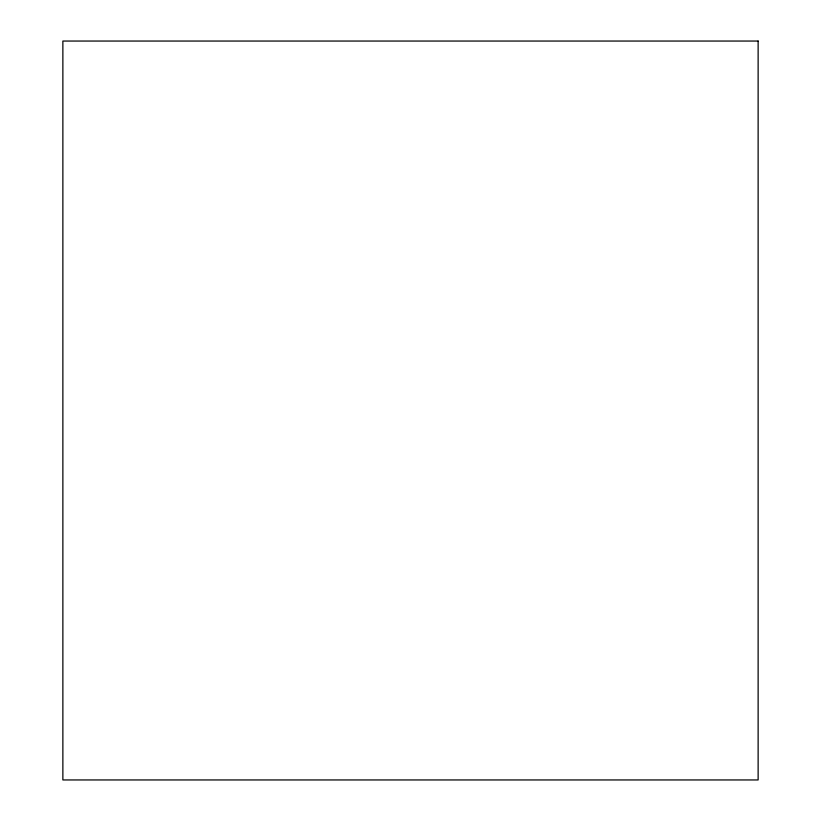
<?xml version="1.0" encoding="UTF-8"?>
<svg xmlns="http://www.w3.org/2000/svg" width="821" height="821" viewBox="0 0 821 821"><rect width="100%" height="100%" fill="white"/><g stroke="black" fill="none" stroke-linecap="round" stroke-linejoin="round"><path stroke-width="1.23" d="M758.132 41.05L62.868 41.05L62.868 779.95L758.132 779.95L758.132 41.05"/></g></svg>
